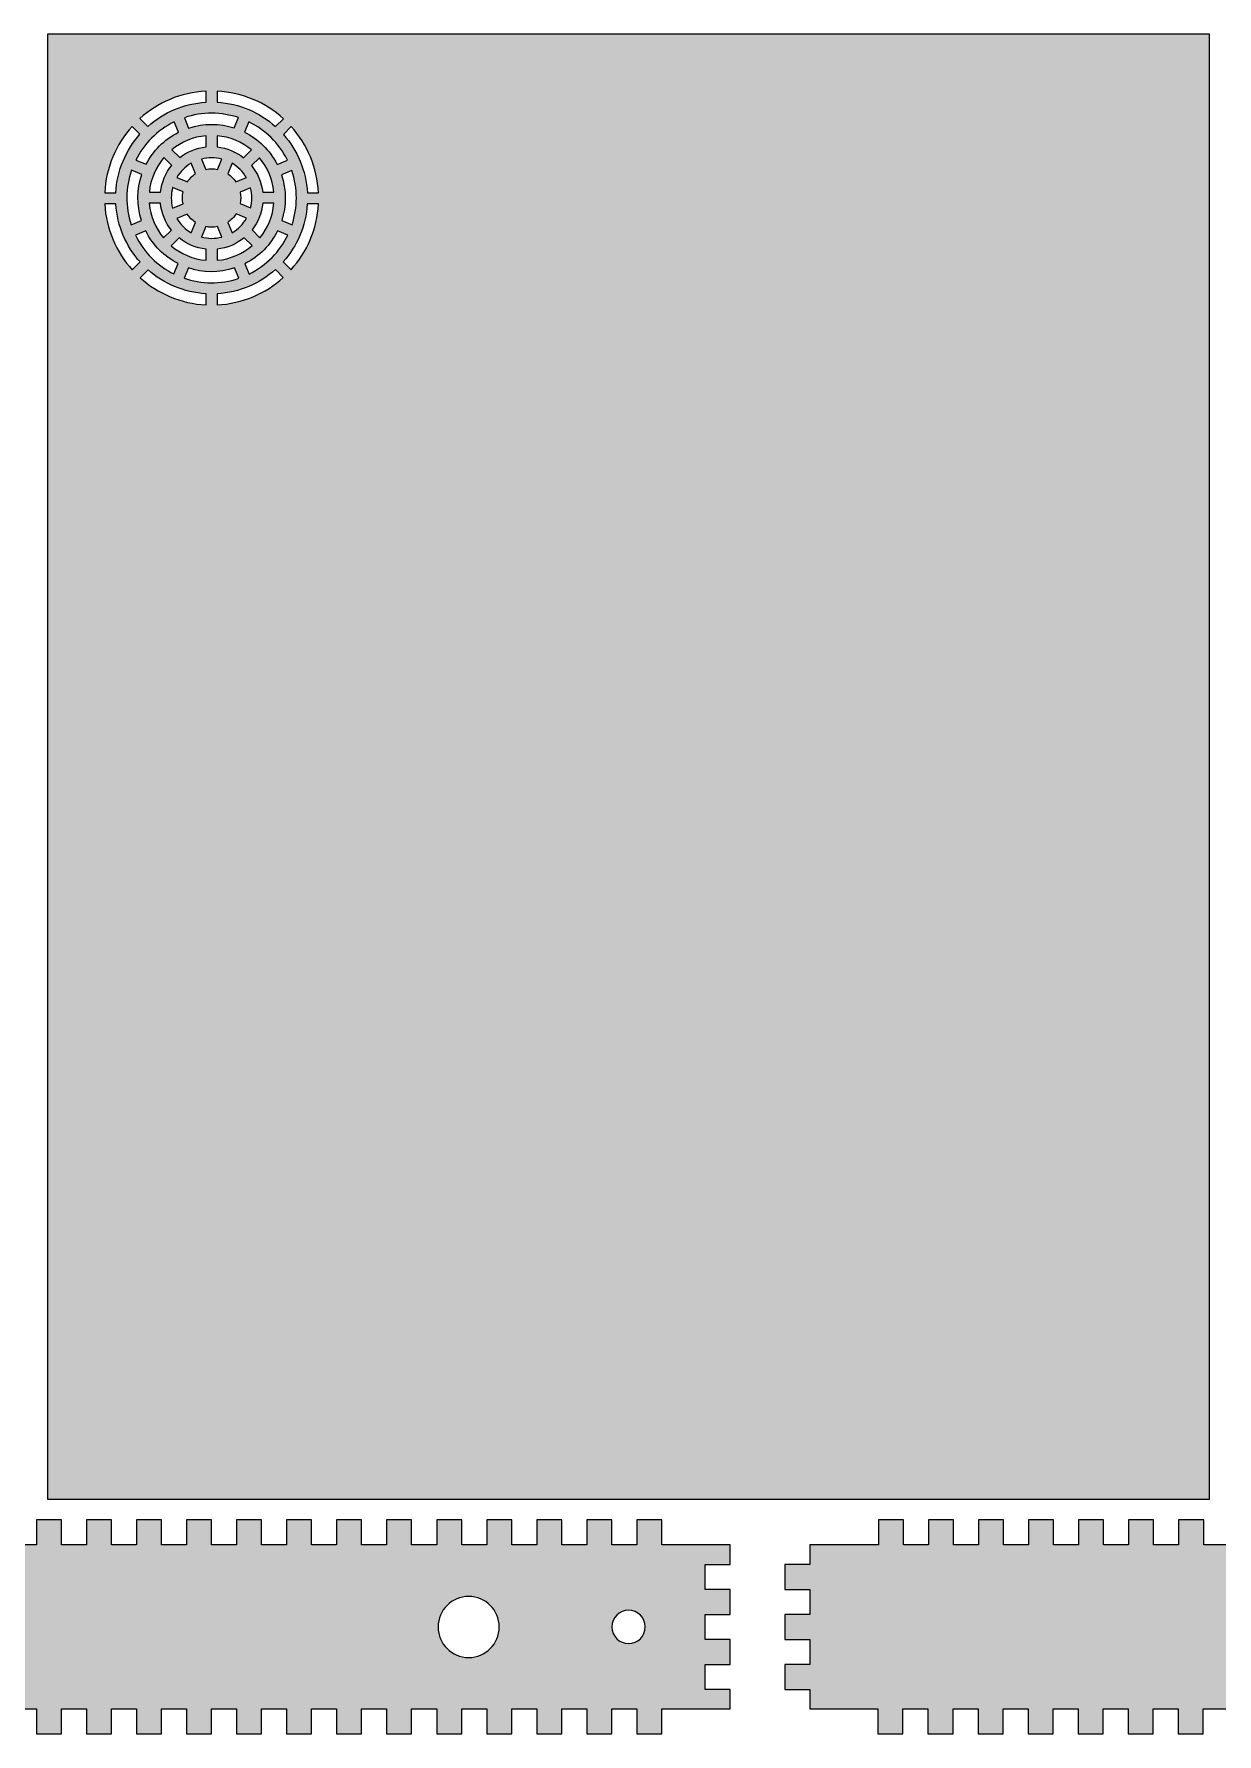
# Model space of a CAD drawing. Header units: inches. Extents: x 237 to 14650, y -8075 to -253.
# Drawn here: x 6188 to 10444, y -6368 to -253 of the extents above; entities that cross this region are included whole.
import ezdxf

# ---------------------------------------------------------------- set-up
doc = ezdxf.new("R2010")
doc.units = ezdxf.units.IN
doc.header["$MEASUREMENT"] = 0
doc.layers.add('Layer 1', color=7, linetype='Continuous')

msp = doc.modelspace()

# ---------------------------------------------------------------- hatches: boundary and pattern name
at = {"layer": 'Layer 1', "true_color": 0x939597}
h = msp.add_hatch(color=252, dxfattribs=at)
h.dxf.hatch_style = 2
h.paths.add_polyline_path([(6237, -253.2), (6237, -5523.2), (10417, -5523.2), (10417, -253.2)])
edge = h.paths.add_edge_path()
edge.add_spline(control_points=[(6847, -458.7), (6938.6, -463.4), (7021.8, -500.1), (7085.5, -557.8), (7085.5, -557.8), (7057.2, -586.2), (7057.2, -586.2), (7000.8, -535.6), (6927.6, -503.4), (6847, -498.8), (6847, -498.8), (6847, -458.7), (6847, -458.7)], knot_values=[0, 0, 0, 0, 1, 1, 1, 2, 2, 2, 3, 3, 3, 4, 4, 4, 4], degree=3, periodic=1)
edge = h.paths.add_edge_path()
edge.add_spline(control_points=[(7010.8, -821.8), (7006.6, -785.9), (6992.3, -753.1), (6970.6, -726.5), (6970.6, -726.5), (6999, -698.1), (6999, -698.1), (7027.7, -732.2), (7046.6, -774.9), (7051, -821.8), (7051, -821.8), (7010.8, -821.8), (7010.8, -821.8)], knot_values=[0, 0, 0, 0, 1, 1, 1, 2, 2, 2, 3, 3, 3, 4, 4, 4, 4], degree=3, periodic=1)
edge = h.paths.add_edge_path()
edge.add_spline(control_points=[(7051.2, -861.8), (7047.4, -908.7), (7029.2, -951.6), (7000.9, -986), (7000.9, -986), (6972.5, -957.5), (6972.5, -957.5), (6993.6, -930.6), (7007.5, -897.7), (7011.1, -861.8), (7011.1, -861.8), (7051.2, -861.8), (7051.2, -861.8)], knot_values=[0, 0, 0, 0, 1, 1, 1, 2, 2, 2, 3, 3, 3, 4, 4, 4, 4], degree=3, periodic=1)
edge = h.paths.add_edge_path()
edge.add_spline(control_points=[(6915.2, -900.2), (6915.2, -900.2), (6952.6, -915.7), (6952.6, -915.7), (6940.3, -937), (6922.6, -955.2), (6900.5, -968.2), (6900.5, -968.2), (6885, -930.8), (6885, -930.8), (6897.3, -922.6), (6907.5, -912.2), (6915.2, -900.2)], knot_values=[0, 0, 0, 0, 1, 1, 1, 2, 2, 2, 3, 3, 3, 4, 4, 4, 4], degree=3, periodic=1)
edge = h.paths.add_edge_path()
edge.add_spline(control_points=[(6885, -755.6), (6885, -755.6), (6900.5, -718.2), (6900.5, -718.2), (6921.3, -730.4), (6939.3, -747.9), (6952.1, -769.8), (6952.1, -769.8), (6914.6, -785.3), (6914.6, -785.3), (6906.7, -773.3), (6896.6, -763.2), (6885, -755.6)], knot_values=[0, 0, 0, 0, 1, 1, 1, 2, 2, 2, 3, 3, 3, 4, 4, 4, 4], degree=3, periodic=1)
edge = h.paths.add_edge_path()
edge.add_spline(control_points=[(6930.1, -863.1), (6932.7, -849.9), (6932.7, -836), (6929.9, -822.2), (6929.9, -822.2), (6967.4, -806.7), (6967.4, -806.7), (6973.7, -830.9), (6973.5, -855.6), (6967.6, -878.7), (6967.6, -878.7), (6930.1, -863.1), (6930.1, -863.1)], knot_values=[0, 0, 0, 0, 1, 1, 1, 2, 2, 2, 3, 3, 3, 4, 4, 4, 4], degree=3, periodic=1)
edge = h.paths.add_edge_path()
edge.add_spline(control_points=[(6942.1, -698.4), (6915.4, -677.2), (6882.8, -663.1), (6847, -659.3), (6847, -659.3), (6847, -619.1), (6847, -619.1), (6893.8, -623.2), (6936.5, -641.6), (6970.6, -669.9), (6970.6, -669.9), (6942.1, -698.4), (6942.1, -698.4)], knot_values=[0, 0, 0, 0, 1, 1, 1, 2, 2, 2, 3, 3, 3, 4, 4, 4, 4], degree=3, periodic=1)
edge = h.paths.add_edge_path()
edge.add_spline(control_points=[(6863.5, -702.9), (6863.5, -702.9), (6848, -740.3), (6848, -740.3), (6834.4, -737.5), (6820.2, -737.4), (6806.1, -740.3), (6806.1, -740.3), (6790.6, -702.9), (6790.6, -702.9), (6815.1, -696.5), (6840.1, -696.8), (6863.5, -702.9)], knot_values=[0, 0, 0, 0, 1, 1, 1, 2, 2, 2, 3, 3, 3, 4, 4, 4, 4], degree=3, periodic=1)
edge = h.paths.add_edge_path()
edge.add_spline(control_points=[(6807, -659.3), (6771.7, -663.1), (6739.3, -676.9), (6712.7, -697.8), (6712.7, -697.8), (6684.3, -669.3), (6684.3, -669.3), (6718.3, -641.3), (6760.6, -623.2), (6807, -619.1), (6807, -619.1), (6807, -659.3), (6807, -659.3)], knot_values=[0, 0, 0, 0, 1, 1, 1, 2, 2, 2, 3, 3, 3, 4, 4, 4, 4], degree=3, periodic=1)
edge = h.paths.add_edge_path()
edge.add_spline(control_points=[(6643, -861.8), (6646.6, -898.1), (6660.7, -931.2), (6682.3, -958.3), (6682.3, -958.3), (6653.8, -986.7), (6653.8, -986.7), (6625.2, -952.3), (6606.7, -909.1), (6602.9, -861.8), (6602.9, -861.8), (6643, -861.8), (6643, -861.8)], knot_values=[0, 0, 0, 0, 1, 1, 1, 2, 2, 2, 3, 3, 3, 4, 4, 4, 4], degree=3, periodic=1)
edge = h.paths.add_edge_path()
edge.add_spline(control_points=[(6603.1, -821.8), (6607.5, -774.5), (6626.6, -731.5), (6655.8, -697.4), (6655.8, -697.4), (6684.1, -725.7), (6684.1, -725.7), (6662.1, -752.5), (6647.5, -785.5), (6643.3, -821.8), (6643.3, -821.8), (6603.1, -821.8), (6603.1, -821.8)], knot_values=[0, 0, 0, 0, 1, 1, 1, 2, 2, 2, 3, 3, 3, 4, 4, 4, 4], degree=3, periodic=1)
edge = h.paths.add_edge_path()
edge.add_spline(control_points=[(6687, -805.7), (6687, -805.7), (6724.4, -821.2), (6724.4, -821.2), (6721.4, -835.1), (6721.2, -849.7), (6724.2, -864.2), (6724.2, -864.2), (6686.7, -879.7), (6686.7, -879.7), (6680.2, -854.8), (6680.6, -829.4), (6687, -805.7)], knot_values=[0, 0, 0, 0, 1, 1, 1, 2, 2, 2, 3, 3, 3, 4, 4, 4, 4], degree=3, periodic=1)
edge = h.paths.add_edge_path()
edge.add_spline(control_points=[(6739.5, -901.1), (6747.4, -913.1), (6757.5, -923.1), (6769.1, -930.8), (6769.1, -930.8), (6753.6, -968.2), (6753.6, -968.2), (6732.8, -956), (6714.8, -938.5), (6702, -916.6), (6702, -916.6), (6739.5, -901.1), (6739.5, -901.1)], knot_values=[0, 0, 0, 0, 1, 1, 1, 2, 2, 2, 3, 3, 3, 4, 4, 4, 4], degree=3, periodic=1)
edge = h.paths.add_edge_path()
edge.add_spline(control_points=[(6740, -784.4), (6740, -784.4), (6702.5, -768.9), (6702.5, -768.9), (6714.7, -748.4), (6732.1, -730.8), (6753.6, -718.2), (6753.6, -718.2), (6769.1, -755.6), (6769.1, -755.6), (6757.4, -763.3), (6747.6, -773.2), (6740, -784.4)], knot_values=[0, 0, 0, 0, 1, 1, 1, 2, 2, 2, 3, 3, 3, 4, 4, 4, 4], degree=3, periodic=1)
edge = h.paths.add_edge_path()
edge.add_spline(control_points=[(6591.5, -721.8), (6591.5, -721.8), (6554.5, -706.5), (6554.5, -706.5), (6583.4, -648.8), (6630.6, -600), (6692.1, -569.7), (6692.1, -569.7), (6707.5, -606.8), (6707.5, -606.8), (6656.1, -632.7), (6616.4, -673.6), (6591.5, -721.8)], knot_values=[0, 0, 0, 0, 1, 1, 1, 2, 2, 2, 3, 3, 3, 4, 4, 4, 4], degree=3, periodic=1)
edge = h.paths.add_edge_path()
edge.add_spline(control_points=[(6576, -758.7), (6558.3, -810.9), (6556.9, -868.8), (6574.9, -924.5), (6574.9, -924.5), (6537.8, -939.8), (6537.8, -939.8), (6515.8, -873.9), (6517.5, -805.1), (6538.9, -743.3), (6538.9, -743.3), (6576, -758.7), (6576, -758.7)], knot_values=[0, 0, 0, 0, 1, 1, 1, 2, 2, 2, 3, 3, 3, 4, 4, 4, 4], degree=3, periodic=1)
edge = h.paths.add_edge_path()
edge.add_spline(control_points=[(6590, -961.5), (6616.1, -1013.8), (6657.5, -1054.1), (6706.6, -1079.1), (6706.6, -1079.1), (6691.2, -1116.2), (6691.2, -1116.2), (6632.8, -1087.1), (6583.3, -1039.3), (6552.9, -976.8), (6552.9, -976.8), (6590, -961.5), (6590, -961.5)], knot_values=[0, 0, 0, 0, 1, 1, 1, 2, 2, 2, 3, 3, 3, 4, 4, 4, 4], degree=3, periodic=1)
edge = h.paths.add_edge_path()
edge.add_spline(control_points=[(6682, -1015.1), (6682, -1015.1), (6710.4, -986.7), (6710.4, -986.7), (6737.3, -1008.7), (6770.6, -1023.2), (6807, -1027.1), (6807, -1027.1), (6807, -1067.2), (6807, -1067.2), (6759.6, -1063.1), (6716.4, -1044.2), (6682, -1015.1)], knot_values=[0, 0, 0, 0, 1, 1, 1, 2, 2, 2, 3, 3, 3, 4, 4, 4, 4], degree=3, periodic=1)
edge = h.paths.add_edge_path()
edge.add_spline(control_points=[(6790.6, -983.5), (6790.6, -983.5), (6806.1, -946.1), (6806.1, -946.1), (6819.7, -948.9), (6833.9, -949), (6848, -946.1), (6848, -946.1), (6863.5, -983.5), (6863.5, -983.5), (6839, -989.9), (6814, -989.6), (6790.6, -983.5)], knot_values=[0, 0, 0, 0, 1, 1, 1, 2, 2, 2, 3, 3, 3, 4, 4, 4, 4], degree=3, periodic=1)
edge = h.paths.add_edge_path()
edge.add_spline(control_points=[(6847, -1027.1), (6883.8, -1023.1), (6917.4, -1008.4), (6944.5, -986.1), (6944.5, -986.1), (6972.9, -1014.5), (6972.9, -1014.5), (6938.3, -1043.9), (6894.9, -1063), (6847, -1067.2), (6847, -1067.2), (6847, -1027.1), (6847, -1027.1)], knot_values=[0, 0, 0, 0, 1, 1, 1, 2, 2, 2, 3, 3, 3, 4, 4, 4, 4], degree=3, periodic=1)
edge = h.paths.add_edge_path()
edge.add_spline(control_points=[(7064.4, -961), (7064.4, -961), (7101.4, -976.3), (7101.4, -976.3), (7072.7, -1035.5), (7024.8, -1085.7), (6962, -1116.6), (6962, -1116.6), (6946.6, -1079.6), (6946.6, -1079.6), (6999.3, -1053), (7039.7, -1010.8), (7064.4, -961)], knot_values=[0, 0, 0, 0, 1, 1, 1, 2, 2, 2, 3, 3, 3, 4, 4, 4, 4], degree=3, periodic=1)
edge = h.paths.add_edge_path()
edge.add_spline(control_points=[(7079.4, -923.9), (7096.1, -871.8), (7096.8, -814.3), (7078.3, -759.2), (7078.3, -759.2), (7115.4, -743.9), (7115.4, -743.9), (7137.9, -809.2), (7136.9, -877.6), (7116.4, -939.2), (7116.4, -939.2), (7079.4, -923.9), (7079.4, -923.9)], knot_values=[0, 0, 0, 0, 1, 1, 1, 2, 2, 2, 3, 3, 3, 4, 4, 4, 4], degree=3, periodic=1)
edge = h.paths.add_edge_path()
edge.add_spline(control_points=[(7062.8, -722.3), (7036.4, -670.6), (6994.7, -630.9), (6945.7, -606.3), (6945.7, -606.3), (6961.1, -569.3), (6961.1, -569.3), (7019.5, -597.9), (7069, -645.1), (7099.9, -707), (7099.9, -707), (7062.8, -722.3), (7062.8, -722.3)], knot_values=[0, 0, 0, 0, 1, 1, 1, 2, 2, 2, 3, 3, 3, 4, 4, 4, 4], degree=3, periodic=1)
edge = h.paths.add_edge_path()
edge.add_spline(control_points=[(6924.1, -554.1), (6924.1, -554.1), (6908.7, -591.1), (6908.7, -591.1), (6856.8, -574.3), (6799.5, -573.3), (6744.4, -591.5), (6744.4, -591.5), (6729.1, -554.4), (6729.1, -554.4), (6794.4, -532.2), (6862.6, -533.5), (6924.1, -554.1)], knot_values=[0, 0, 0, 0, 1, 1, 1, 2, 2, 2, 3, 3, 3, 4, 4, 4, 4], degree=3, periodic=1)
edge = h.paths.add_edge_path()
edge.add_spline(control_points=[(6807, -458.7), (6807, -458.7), (6807, -498.8), (6807, -498.8), (6726.8, -503.4), (6654, -535.3), (6597.7, -585.5), (6597.7, -585.5), (6569.3, -557.2), (6569.3, -557.2), (6632.9, -499.8), (6715.8, -463.4), (6807, -458.7)], knot_values=[0, 0, 0, 0, 1, 1, 1, 2, 2, 2, 3, 3, 3, 4, 4, 4, 4], degree=3, periodic=1)
edge = h.paths.add_edge_path()
edge.add_spline(control_points=[(6541, -585.5), (6541, -585.5), (6569.4, -613.8), (6569.4, -613.8), (6518.9, -670.4), (6486.8, -743.8), (6482.5, -824.6), (6482.5, -824.6), (6442.5, -824.6), (6442.5, -824.6), (6446.9, -732.8), (6483.4, -649.4), (6541, -585.5)], knot_values=[0, 0, 0, 0, 1, 1, 1, 2, 2, 2, 3, 3, 3, 4, 4, 4, 4], degree=3, periodic=1)
edge = h.paths.add_edge_path()
edge.add_spline(control_points=[(6541.7, -1101.7), (6484.3, -1038.3), (6447.6, -955.6), (6442.6, -864.6), (6442.6, -864.6), (6482.7, -864.6), (6482.7, -864.6), (6487.6, -944.6), (6519.8, -1017.2), (6570, -1073.3), (6570, -1073.3), (6541.7, -1101.7), (6541.7, -1101.7)], knot_values=[0, 0, 0, 0, 1, 1, 1, 2, 2, 2, 3, 3, 3, 4, 4, 4, 4], degree=3, periodic=1)
edge = h.paths.add_edge_path()
edge.add_spline(control_points=[(6807, -1227.7), (6716.1, -1223), (6633.6, -1186.8), (6570.1, -1129.9), (6570.1, -1129.9), (6598.4, -1101.5), (6598.4, -1101.5), (6654.6, -1151.3), (6727.2, -1183), (6807, -1187.6), (6807, -1187.6), (6807, -1227.7), (6807, -1227.7)], knot_values=[0, 0, 0, 0, 1, 1, 1, 2, 2, 2, 3, 3, 3, 4, 4, 4, 4], degree=3, periodic=1)
edge = h.paths.add_edge_path()
edge.add_spline(control_points=[(6728.1, -1131.6), (6728.1, -1131.6), (6743.5, -1094.6), (6743.5, -1094.6), (6795.9, -1112), (6854, -1113.2), (6909.7, -1094.9), (6909.7, -1094.9), (6925, -1132), (6925, -1132), (6859.1, -1154.4), (6790.1, -1152.9), (6728.1, -1131.6)], knot_values=[0, 0, 0, 0, 1, 1, 1, 2, 2, 2, 3, 3, 3, 4, 4, 4, 4], degree=3, periodic=1)
edge = h.paths.add_edge_path()
edge.add_spline(control_points=[(6847, -1227.7), (6847, -1227.7), (6847, -1187.6), (6847, -1187.6), (6927.2, -1183), (7000.1, -1151), (7056.4, -1100.8), (7056.4, -1100.8), (7084.8, -1129.2), (7084.8, -1129.2), (7021.1, -1186.5), (6938.3, -1223), (6847, -1227.7)], knot_values=[0, 0, 0, 0, 1, 1, 1, 2, 2, 2, 3, 3, 3, 4, 4, 4, 4], degree=3, periodic=1)
edge = h.paths.add_edge_path()
edge.add_spline(control_points=[(7113, -1100.9), (7113, -1100.9), (7084.7, -1072.6), (7084.7, -1072.6), (7134.6, -1016.6), (7166.5, -944.2), (7171.4, -864.6), (7171.4, -864.6), (7211.4, -864.6), (7211.4, -864.6), (7206.5, -955.3), (7170.1, -1037.6), (7113, -1100.9)], knot_values=[0, 0, 0, 0, 1, 1, 1, 2, 2, 2, 3, 3, 3, 4, 4, 4, 4], degree=3, periodic=1)
edge = h.paths.add_edge_path()
edge.add_spline(control_points=[(7171.5, -824.6), (7167.3, -744.2), (7135.5, -671.1), (7085.4, -614.5), (7085.4, -614.5), (7113.7, -586.2), (7113.7, -586.2), (7171, -650.1), (7207.2, -733.1), (7211.6, -824.6), (7211.6, -824.6), (7171.5, -824.6), (7171.5, -824.6)], knot_values=[0, 0, 0, 0, 1, 1, 1, 2, 2, 2, 3, 3, 3, 4, 4, 4, 4], degree=3, periodic=1)
h = msp.add_hatch(color=252, dxfattribs=at)
h.dxf.hatch_style = 2
h.paths.add_polyline_path([(8692.2, -5758.3), (8692.2, -5688.3), (8446.7, -5688.3), (8446.7, -5598.3), (8356.7, -5598.3), (8356.7, -5688.3), (8266.7, -5688.3), (8266.7, -5598.3), (8176.7, -5598.3), (8176.7, -5688.3), (8086.7, -5688.3), (8086.7, -5598.3), (7996.7, -5598.3), (7996.7, -5688.3), (7906.7, -5688.3), (7906.7, -5598.3), (7816.7, -5598.3), (7816.7, -5688.3), (7726.7, -5688.3), (7726.7, -5598.3), (7636.7, -5598.3), (7636.7, -5688.3), (7546.7, -5688.3), (7546.7, -5598.3), (7456.7, -5598.3), (7456.7, -5688.3), (7366.7, -5688.3), (7366.7, -5598.3), (7276.7, -5598.3), (7276.7, -5688.3), (7186.7, -5688.3), (7186.7, -5598.3), (7096.7, -5598.3), (7096.7, -5688.3), (7006.7, -5688.3), (7006.7, -5598.3), (6916.7, -5598.3), (6916.7, -5688.3), (6826.7, -5688.3), (6826.7, -5598.3), (6736.7, -5598.3), (6736.7, -5688.3), (6646.7, -5688.3), (6646.7, -5598.3), (6556.7, -5598.3), (6556.7, -5688.3), (6466.7, -5688.3), (6466.7, -5598.3), (6376.7, -5598.3), (6376.7, -5688.3), (6286.7, -5688.3), (6286.7, -5598.3), (6196.7, -5598.3), (6196.7, -5688.3), (6106.7, -5688.3), (6106.7, -5598.3), (6016.7, -5598.3), (6016.7, -5688.3), (5926.7, -5688.3), (5926.7, -5598.3), (5836.7, -5598.3), (5836.7, -5688.3), (5746.7, -5688.3), (5746.7, -5598.3), (5656.7, -5598.3), (5656.7, -5688.3), (5566.7, -5688.3), (5566.7, -5598.3), (5476.7, -5598.3), (5476.7, -5688.3), (5386.7, -5688.3), (5386.7, -5598.3), (5296.7, -5598.3), (5296.7, -5688.3), (5206.7, -5688.3), (5206.7, -5598.3), (5116.7, -5598.3), (5116.7, -5688.3), (5026.7, -5688.3), (5026.7, -5598.3), (4936.7, -5598.3), (4936.7, -5688.3), (4846.7, -5688.3), (4846.7, -5598.3), (4756.7, -5598.3), (4756.7, -5688.3), (4512.2, -5688.3), (4512.2, -5758.3), (4602.2, -5758.3), (4602.2, -5848.3), (4512.2, -5848.3), (4512.2, -5878.3), (4512.2, -5938.3), (4602.2, -5938.3), (4602.2, -6028.3), (4512.2, -6028.3), (4512.2, -6058.3), (4512.2, -6118.3), (4602.2, -6118.3), (4602.2, -6208.3), (4512.2, -6208.3), (4512.2, -6278.3), (4756.7, -6278.3), (4756.7, -6368.3), (4846.7, -6368.3), (4846.7, -6278.3), (4936.7, -6278.3), (4936.7, -6368.3), (5026.7, -6368.3), (5026.7, -6278.3), (5116.7, -6278.3), (5116.7, -6368.3), (5206.7, -6368.3), (5206.7, -6278.3), (5296.7, -6278.3), (5296.7, -6368.3), (5386.7, -6368.3), (5386.7, -6278.3), (5476.7, -6278.3), (5476.7, -6368.3), (5566.7, -6368.3), (5566.7, -6278.3), (5656.7, -6278.3), (5656.7, -6368.3), (5746.7, -6368.3), (5746.7, -6278.3), (5836.7, -6278.3), (5836.7, -6368.3), (5926.7, -6368.3), (5926.7, -6278.3), (6016.7, -6278.3), (6016.7, -6368.3), (6106.7, -6368.3), (6106.7, -6278.3), (6196.7, -6278.3), (6196.7, -6368.3), (6286.7, -6368.3), (6286.7, -6278.3), (6376.7, -6278.3), (6376.7, -6368.3), (6466.7, -6368.3), (6466.7, -6278.3), (6556.7, -6278.3), (6556.7, -6368.3), (6646.7, -6368.3), (6646.7, -6278.3), (6736.7, -6278.3), (6736.7, -6368.3), (6826.7, -6368.3), (6826.7, -6278.3), (6916.7, -6278.3), (6916.7, -6368.3), (7006.7, -6368.3), (7006.7, -6278.3), (7096.7, -6278.3), (7096.7, -6368.3), (7186.7, -6368.3), (7186.7, -6278.3), (7276.7, -6278.3), (7276.7, -6368.3), (7366.7, -6368.3), (7366.7, -6278.3), (7456.7, -6278.3), (7456.7, -6368.3), (7546.7, -6368.3), (7546.7, -6278.3), (7636.7, -6278.3), (7636.7, -6368.3), (7726.7, -6368.3), (7726.7, -6278.3), (7816.7, -6278.3), (7816.7, -6368.3), (7906.7, -6368.3), (7906.7, -6278.3), (7996.7, -6278.3), (7996.7, -6368.3), (8086.7, -6368.3), (8086.7, -6278.3), (8176.7, -6278.3), (8176.7, -6368.3), (8266.7, -6368.3), (8266.7, -6278.3), (8356.7, -6278.3), (8356.7, -6368.3), (8446.7, -6368.3), (8446.7, -6278.3), (8692.2, -6278.3), (8692.2, -6208.3), (8602.2, -6208.3), (8602.2, -6118.3), (8692.2, -6118.3), (8692.2, -6058.3), (8692.2, -6028.3), (8602.2, -6028.3), (8602.2, -5938.3), (8692.2, -5938.3), (8692.2, -5878.3), (8692.2, -5848.3), (8602.2, -5848.3), (8602.2, -5758.3)])
edge = h.paths.add_edge_path()
edge.add_spline(control_points=[(7751.8, -6093.3), (7691.1, -6093.3), (7641.8, -6044.1), (7641.8, -5983.3), (7641.8, -5922.6), (7691.1, -5873.4), (7751.8, -5873.4), (7812.6, -5873.4), (7861.8, -5922.6), (7861.8, -5983.3), (7861.8, -6044.1), (7812.6, -6093.3), (7751.8, -6093.3)], knot_values=[0, 0, 0, 0, 1, 1, 1, 2, 2, 2, 3, 3, 3, 4, 4, 4, 4], degree=3, periodic=1)
edge = h.paths.add_edge_path()
edge.add_spline(control_points=[(8327.1, -6043.3), (8293.9, -6043.3), (8267.1, -6016.5), (8267.1, -5983.3), (8267.1, -5950.2), (8293.9, -5923.3), (8327.1, -5923.3), (8360.2, -5923.3), (8387.1, -5950.2), (8387.1, -5983.3), (8387.1, -6016.5), (8360.2, -6043.3), (8327.1, -6043.3)], knot_values=[0, 0, 0, 0, 1, 1, 1, 2, 2, 2, 3, 3, 3, 4, 4, 4, 4], degree=3, periodic=1)
h = msp.add_hatch(color=252, dxfattribs=at)
h.dxf.hatch_style = 2
h.paths.add_polyline_path([(12979.1, -5758.4), (12979.1, -5688.3), (12732.4, -5688.3), (12732.4, -5598.3), (12642.4, -5598.3), (12642.4, -5688.3), (12552.4, -5688.3), (12552.4, -5598.3), (12462.4, -5598.3), (12462.4, -5688.3), (12372.4, -5688.3), (12372.4, -5598.3), (12282.4, -5598.3), (12282.4, -5688.3), (12192.4, -5688.3), (12192.4, -5598.3), (12102.4, -5598.3), (12102.4, -5688.3), (12012.4, -5688.3), (12012.4, -5598.3), (11922.4, -5598.3), (11922.4, -5688.3), (11832.4, -5688.3), (11832.4, -5598.3), (11742.4, -5598.3), (11742.4, -5688.3), (11652.4, -5688.3), (11652.4, -5598.3), (11562.4, -5598.3), (11562.4, -5688.3), (11472.4, -5688.3), (11472.4, -5598.3), (11382.4, -5598.3), (11382.4, -5688.3), (11292.4, -5688.3), (11292.4, -5598.3), (11202.4, -5598.3), (11202.4, -5688.3), (11112.4, -5688.3), (11112.4, -5598.3), (11022.4, -5598.3), (11022.4, -5688.3), (10932.4, -5688.3), (10932.4, -5598.3), (10845.8, -5598.3), (10845.8, -5688.3), (10755.8, -5688.3), (10755.8, -5598.3), (10665.8, -5598.3), (10665.8, -5688.3), (10575.8, -5688.3), (10575.8, -5598.3), (10485.8, -5598.3), (10485.8, -5688.3), (10395.8, -5688.3), (10395.8, -5598.3), (10305.8, -5598.3), (10305.8, -5688.3), (10215.8, -5688.3), (10215.8, -5598.3), (10125.8, -5598.3), (10125.8, -5688.3), (10035.8, -5688.3), (10035.8, -5598.3), (9945.8, -5598.3), (9945.8, -5688.3), (9855.8, -5688.3), (9855.8, -5598.3), (9765.8, -5598.3), (9765.8, -5688.3), (9675.8, -5688.3), (9675.8, -5598.3), (9585.8, -5598.3), (9585.8, -5688.3), (9495.8, -5688.3), (9495.8, -5598.3), (9405.8, -5598.3), (9405.8, -5688.3), (9315.8, -5688.3), (9315.8, -5598.3), (9225.8, -5598.3), (9225.8, -5688.3), (8979.1, -5688.3), (8979.1, -5758.4), (8889.1, -5758.4), (8889.1, -5778.3), (8889.1, -5848.4), (8979.1, -5848.4), (8979.1, -5938.4), (8889.1, -5938.4), (8889.1, -5983.3), (8889.1, -6028.4), (8979.1, -6028.4), (8979.1, -6118.4), (8889.1, -6118.4), (8889.1, -6163.3), (8889.1, -6208.4), (8979.1, -6208.4), (8979.1, -6278.3), (9134.1, -6278.3), (9224.1, -6278.3), (9224.1, -6368.3), (9314.1, -6368.3), (9314.1, -6278.3), (9404.1, -6278.3), (9404.1, -6368.3), (9494.1, -6368.3), (9494.1, -6278.3), (9584.1, -6278.3), (9584.1, -6368.3), (9674.1, -6368.3), (9674.1, -6278.3), (9764.1, -6278.3), (9764.1, -6368.3), (9854.1, -6368.3), (9854.1, -6278.3), (9944.1, -6278.3), (9944.1, -6368.3), (10034.1, -6368.3), (10034.1, -6278.3), (10124.1, -6278.3), (10124.1, -6368.3), (10214.1, -6368.3), (10214.1, -6278.3), (10304.1, -6278.3), (10304.1, -6368.3), (10394.1, -6368.3), (10394.1, -6278.3), (10484.1, -6278.3), (10484.1, -6368.3), (10574.1, -6368.3), (10574.1, -6278.3), (10664.1, -6278.3), (10664.1, -6368.3), (10754.1, -6368.3), (10754.1, -6278.3), (10844.1, -6278.3), (10844.1, -6368.3), (10930.8, -6368.3), (10930.8, -6278.3), (11020.8, -6278.3), (11020.8, -6368.3), (11110.8, -6368.3), (11110.8, -6278.3), (11200.8, -6278.3), (11200.8, -6368.3), (11290.8, -6368.3), (11290.8, -6278.3), (11380.8, -6278.3), (11380.8, -6368.3), (11470.8, -6368.3), (11470.8, -6278.3), (11560.8, -6278.3), (11560.8, -6368.3), (11650.8, -6368.3), (11650.8, -6278.3), (11740.8, -6278.3), (11740.8, -6368.3), (11830.8, -6368.3), (11830.8, -6278.3), (11920.8, -6278.3), (11920.8, -6368.3), (12010.8, -6368.3), (12010.8, -6278.3), (12100.8, -6278.3), (12100.8, -6368.3), (12190.8, -6368.3), (12190.8, -6278.3), (12280.8, -6278.3), (12280.8, -6368.3), (12370.8, -6368.3), (12370.8, -6278.3), (12460.8, -6278.3), (12460.8, -6368.3), (12550.8, -6368.3), (12550.8, -6278.3), (12640.8, -6278.3), (12640.8, -6368.3), (12730.8, -6368.3), (12730.8, -6278.3), (12820.8, -6278.3), (12979.1, -6278.3), (12979.1, -6208.4), (13069.1, -6208.4), (13069.1, -6163.3), (13069.1, -6118.4), (12979.1, -6118.4), (12979.1, -6028.4), (13069.1, -6028.4), (13069.1, -5983.3), (13069.1, -5938.4), (12979.1, -5938.4), (12979.1, -5848.4), (13069.1, -5848.4), (13069.1, -5778.3), (13069.1, -5758.4)])
edge = h.paths.add_edge_path()
edge.add_spline(control_points=[(10887.4, -6128.3), (10837.7, -6128.3), (10797.4, -6088), (10797.4, -6038.3), (10797.4, -5988.6), (10837.7, -5948.3), (10887.4, -5948.3), (10937.1, -5948.3), (10977.4, -5988.6), (10977.4, -6038.3), (10977.4, -6088), (10937.1, -6128.3), (10887.4, -6128.3)], knot_values=[0, 0, 0, 0, 1, 1, 1, 2, 2, 2, 3, 3, 3, 4, 4, 4, 4], degree=3, periodic=1)

# ---------------------------------------------------------------- linework, layer by layer
at = {"layer": 'Layer 1', "color": 250, "lineweight": 18, "true_color": 0x231f20}
for points in [[(6237, -253.2), (6237, -5523.2), (10417, -5523.2), (10417, -253.2), (6237, -253.2)], [(8692.2, -5758.3), (8692.2, -5688.3), (8446.7, -5688.3), (8446.7, -5598.3), (8356.7, -5598.3), (8356.7, -5688.3), (8266.7, -5688.3), (8266.7, -5598.3), (8176.7, -5598.3), (8176.7, -5688.3), (8086.7, -5688.3), (8086.7, -5598.3), (7996.7, -5598.3), (7996.7, -5688.3), (7906.7, -5688.3), (7906.7, -5598.3), (7816.7, -5598.3), (7816.7, -5688.3), (7726.7, -5688.3), (7726.7, -5598.3), (7636.7, -5598.3), (7636.7, -5688.3), (7546.7, -5688.3), (7546.7, -5598.3), (7456.7, -5598.3), (7456.7, -5688.3), (7366.7, -5688.3), (7366.7, -5598.3), (7276.7, -5598.3), (7276.7, -5688.3), (7186.7, -5688.3), (7186.7, -5598.3), (7096.7, -5598.3), (7096.7, -5688.3), (7006.7, -5688.3), (7006.7, -5598.3), (6916.7, -5598.3), (6916.7, -5688.3), (6826.7, -5688.3), (6826.7, -5598.3), (6736.7, -5598.3), (6736.7, -5688.3), (6646.7, -5688.3), (6646.7, -5598.3), (6556.7, -5598.3), (6556.7, -5688.3), (6466.7, -5688.3), (6466.7, -5598.3), (6376.7, -5598.3), (6376.7, -5688.3), (6286.7, -5688.3), (6286.7, -5598.3), (6196.7, -5598.3), (6196.7, -5688.3), (6106.7, -5688.3)], [(10485.8, -5688.3), (10395.8, -5688.3), (10395.8, -5598.3), (10305.8, -5598.3), (10305.8, -5688.3), (10215.8, -5688.3), (10215.8, -5598.3), (10125.8, -5598.3), (10125.8, -5688.3), (10035.8, -5688.3), (10035.8, -5598.3), (9945.8, -5598.3), (9945.8, -5688.3), (9855.8, -5688.3), (9855.8, -5598.3), (9765.8, -5598.3), (9765.8, -5688.3), (9675.8, -5688.3), (9675.8, -5598.3), (9585.8, -5598.3), (9585.8, -5688.3), (9495.8, -5688.3), (9495.8, -5598.3), (9405.8, -5598.3), (9405.8, -5688.3), (9315.8, -5688.3), (9315.8, -5598.3), (9225.8, -5598.3), (9225.8, -5688.3), (8979.1, -5688.3), (8979.1, -5758.4), (8889.1, -5758.4), (8889.1, -5778.3), (8889.1, -5848.4), (8979.1, -5848.4), (8979.1, -5938.4), (8889.1, -5938.4), (8889.1, -5983.3), (8889.1, -6028.4), (8979.1, -6028.4), (8979.1, -6118.4), (8889.1, -6118.4), (8889.1, -6163.3), (8889.1, -6208.4), (8979.1, -6208.4), (8979.1, -6278.3), (9134.1, -6278.3), (9224.1, -6278.3), (9224.1, -6368.3), (9314.1, -6368.3), (9314.1, -6278.3), (9404.1, -6278.3), (9404.1, -6368.3), (9494.1, -6368.3), (9494.1, -6278.3), (9584.1, -6278.3), (9584.1, -6368.3), (9674.1, -6368.3), (9674.1, -6278.3), (9764.1, -6278.3), (9764.1, -6368.3), (9854.1, -6368.3), (9854.1, -6278.3), (9944.1, -6278.3), (9944.1, -6368.3), (10034.1, -6368.3), (10034.1, -6278.3), (10124.1, -6278.3), (10124.1, -6368.3), (10214.1, -6368.3), (10214.1, -6278.3), (10304.1, -6278.3), (10304.1, -6368.3), (10394.1, -6368.3), (10394.1, -6278.3), (10484.1, -6278.3)], [(6106.7, -6278.3), (6196.7, -6278.3), (6196.7, -6368.3), (6286.7, -6368.3), (6286.7, -6278.3), (6376.7, -6278.3), (6376.7, -6368.3), (6466.7, -6368.3), (6466.7, -6278.3), (6556.7, -6278.3), (6556.7, -6368.3), (6646.7, -6368.3), (6646.7, -6278.3), (6736.7, -6278.3), (6736.7, -6368.3), (6826.7, -6368.3), (6826.7, -6278.3), (6916.7, -6278.3), (6916.7, -6368.3), (7006.7, -6368.3), (7006.7, -6278.3), (7096.7, -6278.3), (7096.7, -6368.3), (7186.7, -6368.3), (7186.7, -6278.3), (7276.7, -6278.3), (7276.7, -6368.3), (7366.7, -6368.3), (7366.7, -6278.3), (7456.7, -6278.3), (7456.7, -6368.3), (7546.7, -6368.3), (7546.7, -6278.3), (7636.7, -6278.3), (7636.7, -6368.3), (7726.7, -6368.3), (7726.7, -6278.3), (7816.7, -6278.3), (7816.7, -6368.3), (7906.7, -6368.3), (7906.7, -6278.3), (7996.7, -6278.3), (7996.7, -6368.3), (8086.7, -6368.3), (8086.7, -6278.3), (8176.7, -6278.3), (8176.7, -6368.3), (8266.7, -6368.3), (8266.7, -6278.3), (8356.7, -6278.3), (8356.7, -6368.3), (8446.7, -6368.3), (8446.7, -6278.3), (8692.2, -6278.3), (8692.2, -6208.3), (8602.2, -6208.3), (8602.2, -6118.3), (8692.2, -6118.3), (8692.2, -6058.3), (8692.2, -6028.3), (8602.2, -6028.3), (8602.2, -5938.3), (8692.2, -5938.3), (8692.2, -5878.3), (8692.2, -5848.3), (8602.2, -5848.3), (8602.2, -5758.3), (8692.2, -5758.3)]]:
    msp.add_lwpolyline(points, dxfattribs=at)
for points in [[(6807, -458.7), (6807, -458.7), (6807, -498.8), (6807, -498.8), (6726.8, -503.4), (6654, -535.3), (6597.7, -585.5), (6597.7, -585.5), (6569.3, -557.2), (6569.3, -557.2), (6632.9, -499.8), (6715.8, -463.4), (6807, -458.7)], [(6847, -458.7), (6938.6, -463.4), (7021.8, -500.1), (7085.5, -557.8), (7085.5, -557.8), (7057.2, -586.2), (7057.2, -586.2), (7000.8, -535.6), (6927.6, -503.4), (6847, -498.8), (6847, -498.8), (6847, -458.7), (6847, -458.7)], [(6924.1, -554.1), (6924.1, -554.1), (6908.7, -591.1), (6908.7, -591.1), (6856.8, -574.3), (6799.5, -573.3), (6744.4, -591.5), (6744.4, -591.5), (6729.1, -554.4), (6729.1, -554.4), (6794.4, -532.2), (6862.6, -533.5), (6924.1, -554.1)], [(6541, -585.5), (6541, -585.5), (6569.4, -613.8), (6569.4, -613.8), (6518.9, -670.4), (6486.8, -743.8), (6482.5, -824.6), (6482.5, -824.6), (6442.5, -824.6), (6442.5, -824.6), (6446.9, -732.8), (6483.4, -649.4), (6541, -585.5)], [(6591.5, -721.8), (6591.5, -721.8), (6554.5, -706.5), (6554.5, -706.5), (6583.4, -648.8), (6630.6, -600), (6692.1, -569.7), (6692.1, -569.7), (6707.5, -606.8), (6707.5, -606.8), (6656.1, -632.7), (6616.4, -673.6), (6591.5, -721.8)], [(7062.8, -722.3), (7036.4, -670.6), (6994.7, -630.9), (6945.7, -606.3), (6945.7, -606.3), (6961.1, -569.3), (6961.1, -569.3), (7019.5, -597.9), (7069, -645.1), (7099.9, -707), (7099.9, -707), (7062.8, -722.3), (7062.8, -722.3)], [(7171.5, -824.6), (7167.3, -744.2), (7135.5, -671.1), (7085.4, -614.5), (7085.4, -614.5), (7113.7, -586.2), (7113.7, -586.2), (7171, -650.1), (7207.2, -733.1), (7211.6, -824.6), (7211.6, -824.6), (7171.5, -824.6), (7171.5, -824.6)], [(6807, -659.3), (6771.7, -663.1), (6739.3, -676.9), (6712.7, -697.8), (6712.7, -697.8), (6684.3, -669.3), (6684.3, -669.3), (6718.3, -641.3), (6760.6, -623.2), (6807, -619.1), (6807, -619.1), (6807, -659.3), (6807, -659.3)], [(6942.1, -698.4), (6915.4, -677.2), (6882.8, -663.1), (6847, -659.3), (6847, -659.3), (6847, -619.1), (6847, -619.1), (6893.8, -623.2), (6936.5, -641.6), (6970.6, -669.9), (6970.6, -669.9), (6942.1, -698.4), (6942.1, -698.4)], [(6603.1, -821.8), (6607.5, -774.5), (6626.6, -731.5), (6655.8, -697.4), (6655.8, -697.4), (6684.1, -725.7), (6684.1, -725.7), (6662.1, -752.5), (6647.5, -785.5), (6643.3, -821.8), (6643.3, -821.8), (6603.1, -821.8), (6603.1, -821.8)], [(6740, -784.4), (6740, -784.4), (6702.5, -768.9), (6702.5, -768.9), (6714.7, -748.4), (6732.1, -730.8), (6753.6, -718.2), (6753.6, -718.2), (6769.1, -755.6), (6769.1, -755.6), (6757.4, -763.3), (6747.6, -773.2), (6740, -784.4)], [(6863.5, -702.9), (6863.5, -702.9), (6848, -740.3), (6848, -740.3), (6834.4, -737.5), (6820.2, -737.4), (6806.1, -740.3), (6806.1, -740.3), (6790.6, -702.9), (6790.6, -702.9), (6815.1, -696.5), (6840.1, -696.8), (6863.5, -702.9)], [(6885, -755.6), (6885, -755.6), (6900.5, -718.2), (6900.5, -718.2), (6921.3, -730.4), (6939.3, -747.9), (6952.1, -769.8), (6952.1, -769.8), (6914.6, -785.3), (6914.6, -785.3), (6906.7, -773.3), (6896.6, -763.2), (6885, -755.6)], [(7010.8, -821.8), (7006.6, -785.9), (6992.3, -753.1), (6970.6, -726.5), (6970.6, -726.5), (6999, -698.1), (6999, -698.1), (7027.7, -732.2), (7046.6, -774.9), (7051, -821.8), (7051, -821.8), (7010.8, -821.8), (7010.8, -821.8)], [(6576, -758.7), (6558.3, -810.9), (6556.9, -868.8), (6574.9, -924.5), (6574.9, -924.5), (6537.8, -939.8), (6537.8, -939.8), (6515.8, -873.9), (6517.5, -805.1), (6538.9, -743.3), (6538.9, -743.3), (6576, -758.7), (6576, -758.7)], [(7079.4, -923.9), (7096.1, -871.8), (7096.8, -814.3), (7078.3, -759.2), (7078.3, -759.2), (7115.4, -743.9), (7115.4, -743.9), (7137.9, -809.2), (7136.9, -877.6), (7116.4, -939.2), (7116.4, -939.2), (7079.4, -923.9), (7079.4, -923.9)], [(6687, -805.7), (6687, -805.7), (6724.4, -821.2), (6724.4, -821.2), (6721.4, -835.1), (6721.2, -849.7), (6724.2, -864.2), (6724.2, -864.2), (6686.7, -879.7), (6686.7, -879.7), (6680.2, -854.8), (6680.6, -829.4), (6687, -805.7)], [(6930.1, -863.1), (6932.7, -849.9), (6932.7, -836), (6929.9, -822.2), (6929.9, -822.2), (6967.4, -806.7), (6967.4, -806.7), (6973.7, -830.9), (6973.5, -855.6), (6967.6, -878.7), (6967.6, -878.7), (6930.1, -863.1), (6930.1, -863.1)], [(6541.7, -1101.7), (6484.3, -1038.3), (6447.6, -955.6), (6442.6, -864.6), (6442.6, -864.6), (6482.7, -864.6), (6482.7, -864.6), (6487.6, -944.6), (6519.8, -1017.2), (6570, -1073.3), (6570, -1073.3), (6541.7, -1101.7), (6541.7, -1101.7)], [(6643, -861.8), (6646.6, -898.1), (6660.7, -931.2), (6682.3, -958.3), (6682.3, -958.3), (6653.8, -986.7), (6653.8, -986.7), (6625.2, -952.3), (6606.7, -909.1), (6602.9, -861.8), (6602.9, -861.8), (6643, -861.8), (6643, -861.8)], [(6739.5, -901.1), (6747.4, -913.1), (6757.5, -923.1), (6769.1, -930.8), (6769.1, -930.8), (6753.6, -968.2), (6753.6, -968.2), (6732.8, -956), (6714.8, -938.5), (6702, -916.6), (6702, -916.6), (6739.5, -901.1), (6739.5, -901.1)], [(6915.2, -900.2), (6915.2, -900.2), (6952.6, -915.7), (6952.6, -915.7), (6940.3, -937), (6922.6, -955.2), (6900.5, -968.2), (6900.5, -968.2), (6885, -930.8), (6885, -930.8), (6897.3, -922.6), (6907.5, -912.2), (6915.2, -900.2)], [(7051.2, -861.8), (7047.4, -908.7), (7029.2, -951.6), (7000.9, -986), (7000.9, -986), (6972.5, -957.5), (6972.5, -957.5), (6993.6, -930.6), (7007.5, -897.7), (7011.1, -861.8), (7011.1, -861.8), (7051.2, -861.8), (7051.2, -861.8)], [(7113, -1100.9), (7113, -1100.9), (7084.7, -1072.6), (7084.7, -1072.6), (7134.6, -1016.6), (7166.5, -944.2), (7171.4, -864.6), (7171.4, -864.6), (7211.4, -864.6), (7211.4, -864.6), (7206.5, -955.3), (7170.1, -1037.6), (7113, -1100.9)], [(6590, -961.5), (6616.1, -1013.8), (6657.5, -1054.1), (6706.6, -1079.1), (6706.6, -1079.1), (6691.2, -1116.2), (6691.2, -1116.2), (6632.8, -1087.1), (6583.3, -1039.3), (6552.9, -976.8), (6552.9, -976.8), (6590, -961.5), (6590, -961.5)], [(6790.6, -983.5), (6790.6, -983.5), (6806.1, -946.1), (6806.1, -946.1), (6819.7, -948.9), (6833.9, -949), (6848, -946.1), (6848, -946.1), (6863.5, -983.5), (6863.5, -983.5), (6839, -989.9), (6814, -989.6), (6790.6, -983.5)], [(7064.4, -961), (7064.4, -961), (7101.4, -976.3), (7101.4, -976.3), (7072.7, -1035.5), (7024.8, -1085.7), (6962, -1116.6), (6962, -1116.6), (6946.6, -1079.6), (6946.6, -1079.6), (6999.3, -1053), (7039.7, -1010.8), (7064.4, -961)], [(6682, -1015.1), (6682, -1015.1), (6710.4, -986.7), (6710.4, -986.7), (6737.3, -1008.7), (6770.6, -1023.2), (6807, -1027.1), (6807, -1027.1), (6807, -1067.2), (6807, -1067.2), (6759.6, -1063.1), (6716.4, -1044.2), (6682, -1015.1)], [(6847, -1027.1), (6883.8, -1023.1), (6917.4, -1008.4), (6944.5, -986.1), (6944.5, -986.1), (6972.9, -1014.5), (6972.9, -1014.5), (6938.3, -1043.9), (6894.9, -1063), (6847, -1067.2), (6847, -1067.2), (6847, -1027.1), (6847, -1027.1)], [(6728.1, -1131.6), (6728.1, -1131.6), (6743.5, -1094.6), (6743.5, -1094.6), (6795.9, -1112), (6854, -1113.2), (6909.7, -1094.9), (6909.7, -1094.9), (6925, -1132), (6925, -1132), (6859.1, -1154.4), (6790.1, -1152.9), (6728.1, -1131.6)], [(6807, -1227.7), (6716.1, -1223), (6633.6, -1186.8), (6570.1, -1129.9), (6570.1, -1129.9), (6598.4, -1101.5), (6598.4, -1101.5), (6654.6, -1151.3), (6727.2, -1183), (6807, -1187.6), (6807, -1187.6), (6807, -1227.7), (6807, -1227.7)], [(6847, -1227.7), (6847, -1227.7), (6847, -1187.6), (6847, -1187.6), (6927.2, -1183), (7000.1, -1151), (7056.4, -1100.8), (7056.4, -1100.8), (7084.8, -1129.2), (7084.8, -1129.2), (7021.1, -1186.5), (6938.3, -1223), (6847, -1227.7)], [(7751.8, -6093.3), (7691.1, -6093.3), (7641.8, -6044.1), (7641.8, -5983.3), (7641.8, -5922.6), (7691.1, -5873.4), (7751.8, -5873.4), (7812.6, -5873.4), (7861.8, -5922.6), (7861.8, -5983.3), (7861.8, -6044.1), (7812.6, -6093.3), (7751.8, -6093.3)], [(8327.1, -6043.3), (8293.9, -6043.3), (8267.1, -6016.5), (8267.1, -5983.3), (8267.1, -5950.2), (8293.9, -5923.3), (8327.1, -5923.3), (8360.2, -5923.3), (8387.1, -5950.2), (8387.1, -5983.3), (8387.1, -6016.5), (8360.2, -6043.3), (8327.1, -6043.3)]]:
    msp.add_open_spline(points, degree=3, knots=[0, 0, 0, 0, 1, 1, 1, 2, 2, 2, 3, 3, 3, 4, 4, 4, 4], dxfattribs=at)

doc.saveas('drawing.dxf')
